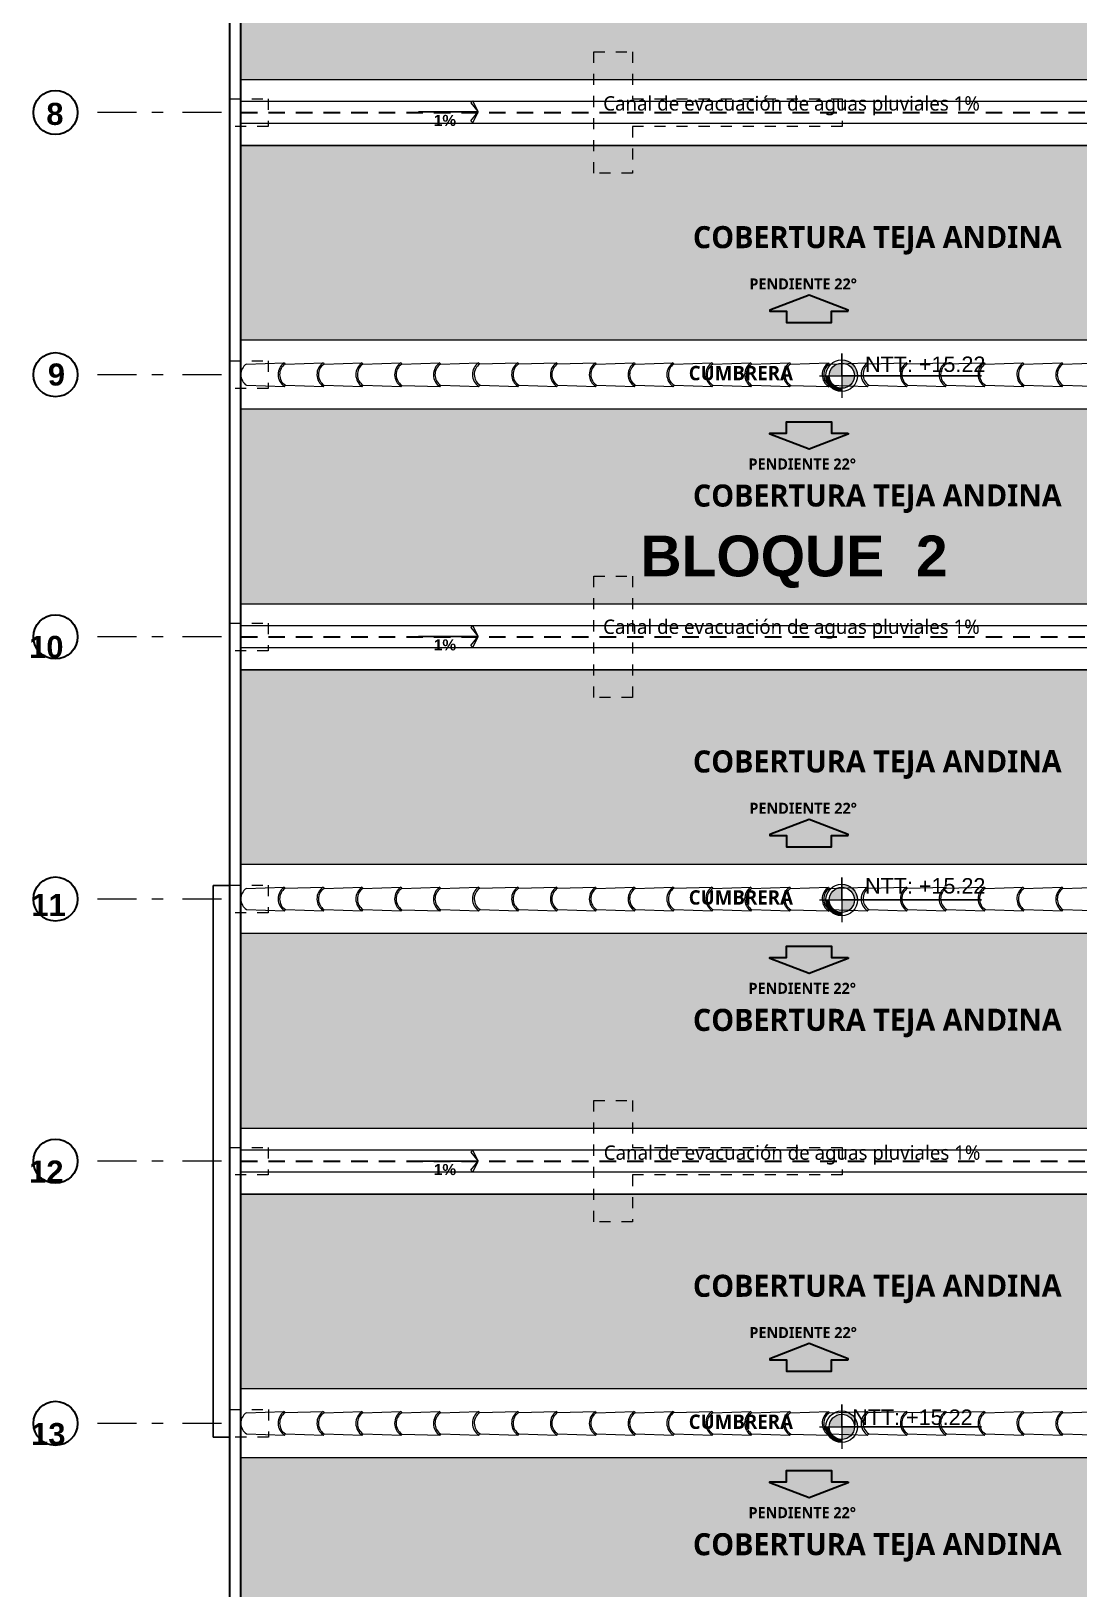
# Model space of a CAD drawing. Header units: metres. Extents: x 27 to 147, y -173 to 8.
# Drawn here: x 115.34 to 124.83, y -126.36 to -112.25 of the extents above; entities that cross this region are included whole.
import ezdxf
from ezdxf.enums import TextEntityAlignment as Align

# ---------------------------------------------------------------- set-up
doc = ezdxf.new("R2010")
doc.units = ezdxf.units.M
for name, pattern in [('DASHED2', [0.375, 0.25, -0.125]), ('Dot & Dashed', [0.670278, 0.352778, -0.176389, 0, -0.141111]), ('HIDDEN2', [0.1875, 0.125, -0.0625])]:
    doc.linetypes.add(name, pattern=pattern)
for name, color, linetype, lineweight in [('2D Drafting - General_Pen_No__46', 7, 'Continuous', 25), ('canal de evacuacion', 1, 'Continuous', 20), ('Cotas varias El', 253, 'Continuous', 13), ('Estructura CAJON', 7, 'Continuous', 25), ('grafo 2', 31, 'Continuous', 20), ('GRAFO 3', 22, 'Continuous', 30), ('GRAFO 4', 7, 'Continuous', 30), ('GRAFO01', 7, 'Continuous', 0), ('linea0016', 144, 'HIDDEN2', 9), ('Lineas Referencia', 73, 'Continuous', 13), ('teja andina', 252, 'Continuous', 0), ('TEJAS ANDINA', 253, 'Continuous', 0), ('TEXTO 100', 7, 'Continuous', 20), ('TEXTOS-SUBTITULO', 7, 'Continuous', 30)]:
    doc.layers.add(name, color=color, linetype=linetype, lineweight=lineweight)
doc.layers.add('Interior - Furniture _Pen_No__3', color=7, linetype='Continuous', lineweight=18, true_color=0xff6600)
doc.layers.add('Mobiliario', color=7, linetype='Continuous', lineweight=0, true_color=0x7f7f7f)
doc.styles.add('GENERATED_STYLE_1', font='arialbd.ttf')
doc.styles.add('GENERATED_STYLE_2', font='arial.ttf')
doc.styles.add('JOS', font='arial.ttf', dxfattribs={"height": 1})
doc.styles.add('TURBO_BASS', font='swisseb.ttf')

# ---------------------------------------------------------------- blocks, each defined once
blk = doc.blocks.new('A$C295C7585')
at = {"layer": 'Mobiliario', "lineweight": 15}
for p, q in [((1.375, 3.076), (1.514, 3.404)), ((1.514, 3.404), (1.528, 3.407)), ((1.556, 2.995), (1.716, 3.314)), ((1.716, 3.314), (1.709, 3.325)), ((1.222, 2.746), (1.361, 3.074)), ((1.361, 3.074), (1.375, 3.076)), ((1.404, 2.665), (1.564, 2.983)), ((1.564, 2.983), (1.556, 2.995)), ((1.07, 2.416), (1.209, 2.743)), ((1.209, 2.743), (1.222, 2.746)), ((1.251, 2.334), (1.411, 2.653)), ((1.411, 2.653), (1.404, 2.665)), ((0.917, 2.085), (1.056, 2.413)), ((1.056, 2.413), (1.07, 2.416)), ((1.258, 2.323), (1.251, 2.334)), ((1.098, 2.004), (1.258, 2.323)), ((0.765, 1.751), (0.903, 2.079)), ((0.903, 2.079), (0.917, 2.085)), ((0.946, 1.67), (1.105, 1.989)), ((1.105, 1.989), (1.098, 2.004)), ((0.751, 1.749), (0.765, 1.751)), ((0.612, 1.421), (0.751, 1.749)), ((0.794, 1.34), (0.954, 1.658)), ((0.954, 1.658), (0.946, 1.67)), ((0.46, 1.09), (0.599, 1.418)), ((0.599, 1.418), (0.612, 1.421)), ((0.641, 1.009), (0.801, 1.328)), ((0.801, 1.328), (0.794, 1.34)), ((0.307, 0.76), (0.446, 1.088)), ((0.446, 1.088), (0.46, 1.09)), ((0.488, 0.679), (0.649, 0.997)), ((0.649, 0.997), (0.641, 1.009)), ((0.154, 0.43), (0.293, 0.758)), ((0.293, 0.758), (0.307, 0.76)), ((0.336, 0.349), (0.496, 0.667)), ((0.496, 0.667), (0.488, 0.679)), ((0.002, 0.099), (0.141, 0.427)), ((0.141, 0.427), (0.154, 0.43)), ((0.183, 0.018), (0.343, 0.337)), ((0.343, 0.337), (0.336, 0.349))]:
    blk.add_line(p, q, dxfattribs=at)
for centre, radius, start, end in [((1.646, 3.427), 0.134, 189.8042, 301.9874), ((1.646, 3.427), 0.12, 189.8042, 301.9874), ((1.493, 3.097), 0.134, 189.8042, 301.9874), ((1.493, 3.097), 0.12, 189.8042, 301.9874), ((1.34, 2.766), 0.134, 189.8042, 301.9874), ((1.34, 2.766), 0.12, 189.8042, 301.9874), ((1.188, 2.436), 0.134, 189.8042, 301.9874), ((1.188, 2.436), 0.12, 189.8042, 301.9874), ((1.034, 2.102), 0.133, 189.664, 302.1276), ((1.035, 2.106), 0.12, 189.8042, 301.9874), ((0.883, 1.771), 0.12, 189.8042, 301.9874), ((0.883, 1.771), 0.134, 189.8042, 301.9874), ((0.73, 1.441), 0.134, 189.8042, 301.9874), ((0.73, 1.441), 0.12, 189.8042, 301.9874), ((0.578, 1.111), 0.134, 189.8042, 301.9874), ((0.578, 1.111), 0.12, 189.8042, 301.9874), ((0.425, 0.78), 0.134, 189.8042, 301.9874), ((0.425, 0.78), 0.12, 189.8042, 301.9874), ((0.272, 0.45), 0.134, 189.8042, 301.9874), ((0.272, 0.45), 0.12, 189.8042, 301.9874), ((0.12, 0.12), 0.12, 189.8042, 301.9874)]:
    blk.add_arc(centre, radius, start, end, dxfattribs=at)
blk = doc.blocks.new('FLECHA')
at = {"layer": 'grafo 2', "ltscale": 0.05}
for p, q in [((674350.407, 8489809.493, -2.952), (674350.357, 8489809.393, -2.952)), ((674350.426, 8489809.474, -2.952), (674350.357, 8489809.393, -2.952)), ((674350.407, 8489809.493, -2.952), (674350.426, 8489809.474, -2.952)), ((674350.426, 8489809.312, -2.952), (674350.357, 8489809.393, -2.952)), ((674350.407, 8489809.293, -2.952), (674350.426, 8489809.312, -2.952))]:
    blk.add_line(p, q, dxfattribs=at)
at = {"layer": 'grafo 2', "lineweight": 25}
blk.add_line((674350.899, 8489809.393, -2.952), (674350.357, 8489809.393, -2.952), dxfattribs=at)
at = {"layer": 'grafo 2'}
blk.add_line((674350.357, 8489809.393, -2.952), (674350.407, 8489809.293, -2.952), dxfattribs=at)

msp = doc.modelspace()

# ---------------------------------------------------------------- hatches: boundary and pattern name
at = {"layer": 'Interior - Furniture _Pen_No__3', "true_color": 0x939598}
h = msp.add_hatch(color=252, dxfattribs=at)
h.dxf.hatch_style = 1
h.paths.add_polyline_path([(122.594, -114.885), (122.594, -114.782), (122.745, -114.782), (122.745, -114.772), (122.389, -114.636), (122.033, -114.772), (122.033, -114.782), (122.184, -114.782), (122.184, -114.885)])
h = msp.add_hatch(color=252, dxfattribs=at)
h.dxf.hatch_style = 1
h.paths.add_polyline_path([(122.184, -115.785), (122.184, -115.887), (122.033, -115.887), (122.033, -115.897), (122.389, -116.033), (122.745, -115.897), (122.745, -115.887), (122.594, -115.887), (122.594, -115.785)])
h = msp.add_hatch(color=252, dxfattribs=at)
h.dxf.hatch_style = 1
h.paths.add_polyline_path([(122.594, -119.635), (122.594, -119.532), (122.745, -119.532), (122.745, -119.522), (122.389, -119.386), (122.033, -119.522), (122.033, -119.532), (122.184, -119.532), (122.184, -119.635)])
h = msp.add_hatch(color=252, dxfattribs=at)
h.dxf.hatch_style = 1
h.paths.add_polyline_path([(122.184, -120.535), (122.184, -120.637), (122.033, -120.637), (122.033, -120.647), (122.389, -120.783), (122.745, -120.647), (122.745, -120.637), (122.594, -120.637), (122.594, -120.535)])
h = msp.add_hatch(color=252, dxfattribs=at)
h.dxf.hatch_style = 1
h.paths.add_polyline_path([(122.594, -124.385), (122.594, -124.282), (122.745, -124.282), (122.745, -124.272), (122.389, -124.136), (122.033, -124.272), (122.033, -124.282), (122.184, -124.282), (122.184, -124.385)])
h = msp.add_hatch(color=252, dxfattribs=at)
h.dxf.hatch_style = 1
h.paths.add_polyline_path([(122.184, -125.285), (122.184, -125.387), (122.033, -125.387), (122.033, -125.397), (122.389, -125.533), (122.745, -125.397), (122.745, -125.387), (122.594, -125.387), (122.594, -125.285)])
at = {"layer": 'TEJAS ANDINA'}
h = msp.add_hatch(dxfattribs=at)
h.set_pattern_fill('SPANTIL1', color=256, scale=0.2, style=2, pattern_type=2)
h.set_pattern_definition([(274.9697, (232.747371, -46.4011024), (-0.1999982614, 2.4000002103), [0.1846944, -4.4326642]), (180, (232.76337, -46.5851), (-0.2, -0.2), [0.016, -0.184]), (360, (232.56337, -46.6011), (0.2, 0.2), [0.056, -0.144]), (90, (232.61937, -46.6011), (-0.2, 0.2), [0.02, -0.18]), (270, (232.74737, -46.5811), (0.2, -0.2), [0.02, -0.18]), (360, (232.74737, -46.6011), (0.2, 0.2), [0.016, -0.184]), (360, (232.56337, -46.5851), (0.2, 0.2), [0.04, -0.16]), (85.0303, (232.603371, -46.5851024), (0.1999982614, 2.4000002103), [0.1846944, -4.4326642]), (52.6961, (232.603371, -46.5751024), (-2.59999717798, -3.40000214834), [0.0528016, -5.22735]), (18.4349, (232.63537, -46.5331), (0.400000087, 0.19999968), [0.0505964, -0.581859]), (341.5651, (232.68337, -46.5171), (-0.400000087, 0.19999968), [0.0505964, -0.581859]), (307.3039, (232.731371, -46.5331024), (2.59999717798, -3.40000214834), [0.0528016, -5.22735]), (20.2249, (232.645371, -46.547102), (-2.1999994529, -0.8000016671), [0.040497, -4.0091944]), (339.7751, (232.683371, -46.533102), (2.1999994529, -0.8000016671), [0.040497, -4.0091944]), (307.4054, (232.721371, -46.547102), (2.0000019905, -2.599998493), [0.0428018, -4.237385]), (52.5946, (232.619371, -46.581102), (-2.0000019905, -2.599998493), [0.0428018, -4.237385])])
h.paths.add_polyline_path([(127.54, -112.683), (127.54, -110.919), (117.24, -110.919), (117.24, -112.683)])
h = msp.add_hatch(dxfattribs=at)
h.set_pattern_fill('SPANTIL1', color=256, scale=0.2, angle=180, style=2, pattern_type=2)
h.set_pattern_definition([(94.9697, (232.3793845, -51.551104), (0.1999982614, -2.4000002103), [0.1846944, -4.4326642]), (360, (232.36338, -51.3671), (0.2, 0.2), [0.016, -0.184]), (180, (232.56338, -51.3511), (-0.2, -0.2), [0.056, -0.144]), (270, (232.50738, -51.3511), (0.2, -0.2), [0.02, -0.18]), (90, (232.37938, -51.3711), (-0.2, 0.2), [0.02, -0.18]), (180, (232.37938, -51.3511), (-0.2, -0.2), [0.016, -0.184]), (180, (232.56338, -51.3671), (-0.2, -0.2), [0.04, -0.16]), (265.0303, (232.5233845, -51.367104), (-0.1999982614, -2.4000002103), [0.1846944, -4.4326642]), (232.6961, (232.5233845, -51.377104), (2.59999717798, 3.40000214834), [0.0528016, -5.22735]), (198.4349, (232.491385, -51.419104), (-0.400000087, -0.19999968), [0.0505964, -0.581859]), (161.5651, (232.443385, -51.435104), (0.400000087, -0.19999968), [0.0505964, -0.581859]), (127.3039, (232.3953845, -51.419104), (-2.59999717798, 3.40000214834), [0.0528016, -5.22735]), (200.2249, (232.481385, -51.405104), (2.1999994529, 0.8000016671), [0.040497, -4.0091944]), (159.7751, (232.443385, -51.419104), (-2.1999994529, 0.8000016671), [0.040497, -4.0091944]), (127.4054, (232.405385, -51.405104), (-2.0000019905, 2.599998493), [0.0428018, -4.237385]), (232.5946, (232.507385, -51.371104), (2.0000019905, 2.599998493), [0.0428018, -4.237385])])
h.paths.add_polyline_path([(127.54, -115.046), (127.54, -113.283), (117.24, -113.283), (117.24, -115.046)])
h = msp.add_hatch(dxfattribs=at)
h.set_pattern_fill('SPANTIL1', color=256, scale=0.2, style=2, pattern_type=2)
h.set_pattern_definition([(274.9697, (232.7473845, -51.151104), (-0.1999982614, 2.4000002103), [0.1846944, -4.4326642]), (180, (232.76338, -51.3351), (-0.2, -0.2), [0.016, -0.184]), (360, (232.56338, -51.3511), (0.2, 0.2), [0.056, -0.144]), (90, (232.61938, -51.3511), (-0.2, 0.2), [0.02, -0.18]), (270, (232.74738, -51.3311), (0.2, -0.2), [0.02, -0.18]), (360, (232.74738, -51.3511), (0.2, 0.2), [0.016, -0.184]), (360, (232.56338, -51.3351), (0.2, 0.2), [0.04, -0.16]), (85.0303, (232.6033845, -51.335104), (0.1999982614, 2.4000002103), [0.1846944, -4.4326642]), (52.6961, (232.6033845, -51.325104), (-2.59999717798, -3.40000214834), [0.0528016, -5.22735]), (18.4349, (232.635385, -51.283104), (0.400000087, 0.19999968), [0.0505964, -0.581859]), (341.5651, (232.683385, -51.267104), (-0.400000087, 0.19999968), [0.0505964, -0.581859]), (307.3039, (232.7313845, -51.283104), (2.59999717798, -3.40000214834), [0.0528016, -5.22735]), (20.2249, (232.645385, -51.297104), (-2.1999994529, -0.8000016671), [0.040497, -4.0091944]), (339.7751, (232.683385, -51.283104), (2.1999994529, -0.8000016671), [0.040497, -4.0091944]), (307.4054, (232.721385, -51.297104), (2.0000019905, -2.599998493), [0.0428018, -4.237385]), (52.5946, (232.619385, -51.331104), (-2.0000019905, -2.599998493), [0.0428018, -4.237385])])
h.paths.add_polyline_path([(117.24, -115.669), (117.24, -117.433), (127.54, -117.433), (127.54, -115.669)])
h = msp.add_hatch(dxfattribs=at)
h.set_pattern_fill('SPANTIL1', color=256, scale=0.2, angle=180, style=2, pattern_type=2)
h.set_pattern_definition([(94.9697, (232.37937, -56.301104), (0.1999982614, -2.4000002103), [0.1846944, -4.4326642]), (360, (232.36337, -56.1171), (0.2, 0.2), [0.016, -0.184]), (180, (232.56337, -56.1011), (-0.2, -0.2), [0.056, -0.144]), (270, (232.50737, -56.1011), (0.2, -0.2), [0.02, -0.18]), (90, (232.37937, -56.1211), (-0.2, 0.2), [0.02, -0.18]), (180, (232.37937, -56.1011), (-0.2, -0.2), [0.016, -0.184]), (180, (232.56337, -56.1171), (-0.2, -0.2), [0.04, -0.16]), (265.0303, (232.52337, -56.117104), (-0.1999982614, -2.4000002103), [0.1846944, -4.4326642]), (232.6961, (232.52337, -56.127104), (2.59999717798, 3.40000214834), [0.0528016, -5.22735]), (198.4349, (232.49137, -56.169104), (-0.400000087, -0.19999968), [0.0505964, -0.581859]), (161.5651, (232.44337, -56.185104), (0.400000087, -0.19999968), [0.0505964, -0.581859]), (127.3039, (232.39537, -56.169104), (-2.59999717798, 3.40000214834), [0.0528016, -5.22735]), (200.2249, (232.48137, -56.155104), (2.1999994529, 0.8000016671), [0.040497, -4.0091944]), (159.7751, (232.44337, -56.169104), (-2.1999994529, 0.8000016671), [0.040497, -4.0091944]), (127.4054, (232.40537, -56.155104), (-2.0000019905, 2.599998493), [0.0428018, -4.237385]), (232.5946, (232.50737, -56.121104), (2.0000019905, 2.599998493), [0.0428018, -4.237385])])
h.paths.add_polyline_path([(127.54, -119.796), (127.54, -118.033), (117.24, -118.033), (117.24, -119.796)])
h = msp.add_hatch(dxfattribs=at)
h.set_pattern_fill('SPANTIL1', color=256, scale=0.2, style=2, pattern_type=2)
h.set_pattern_definition([(274.9697, (232.74737, -55.901104), (-0.1999982614, 2.4000002103), [0.1846944, -4.4326642]), (180, (232.76337, -56.0851), (-0.2, -0.2), [0.016, -0.184]), (360, (232.56337, -56.1011), (0.2, 0.2), [0.056, -0.144]), (90, (232.61937, -56.1011), (-0.2, 0.2), [0.02, -0.18]), (270, (232.74737, -56.0811), (0.2, -0.2), [0.02, -0.18]), (360, (232.74737, -56.1011), (0.2, 0.2), [0.016, -0.184]), (360, (232.56337, -56.0851), (0.2, 0.2), [0.04, -0.16]), (85.0303, (232.60337, -56.085104), (0.1999982614, 2.4000002103), [0.1846944, -4.4326642]), (52.6961, (232.60337, -56.075104), (-2.59999717798, -3.40000214834), [0.0528016, -5.22735]), (18.4349, (232.63537, -56.033104), (0.400000087, 0.19999968), [0.0505964, -0.581859]), (341.5651, (232.68337, -56.017104), (-0.400000087, 0.19999968), [0.0505964, -0.581859]), (307.3039, (232.73137, -56.033104), (2.59999717798, -3.40000214834), [0.0528016, -5.22735]), (20.2249, (232.64537, -56.047104), (-2.1999994529, -0.8000016671), [0.040497, -4.0091944]), (339.7751, (232.68337, -56.033104), (2.1999994529, -0.8000016671), [0.040497, -4.0091944]), (307.4054, (232.72137, -56.047104), (2.0000019905, -2.599998493), [0.0428018, -4.237385]), (52.5946, (232.61937, -56.081104), (-2.0000019905, -2.599998493), [0.0428018, -4.237385])])
h.paths.add_polyline_path([(117.24, -120.419), (117.24, -122.183), (127.54, -122.183), (127.54, -120.419)])
h = msp.add_hatch(dxfattribs=at)
h.set_pattern_fill('SPANTIL1', color=256, scale=0.2, angle=180, style=2, pattern_type=2)
h.set_pattern_definition([(94.9697, (232.3793845, -61.051105), (0.1999982614, -2.4000002103), [0.1846944, -4.4326642]), (360, (232.36338, -60.8671), (0.2, 0.2), [0.016, -0.184]), (180, (232.56338, -60.8511), (-0.2, -0.2), [0.056, -0.144]), (270, (232.50738, -60.8511), (0.2, -0.2), [0.02, -0.18]), (90, (232.37938, -60.8711), (-0.2, 0.2), [0.02, -0.18]), (180, (232.37938, -60.8511), (-0.2, -0.2), [0.016, -0.184]), (180, (232.56338, -60.8671), (-0.2, -0.2), [0.04, -0.16]), (265.0303, (232.5233845, -60.867105), (-0.1999982614, -2.4000002103), [0.1846944, -4.4326642]), (232.6961, (232.5233845, -60.8771054), (2.59999717798, 3.40000214834), [0.0528016, -5.22735]), (198.4349, (232.491385, -60.919105), (-0.400000087, -0.19999968), [0.0505964, -0.581859]), (161.5651, (232.443385, -60.935105), (0.400000087, -0.19999968), [0.0505964, -0.581859]), (127.3039, (232.3953845, -60.9191054), (-2.59999717798, 3.40000214834), [0.0528016, -5.22735]), (200.2249, (232.481385, -60.905105), (2.1999994529, 0.8000016671), [0.040497, -4.0091944]), (159.7751, (232.443385, -60.919105), (-2.1999994529, 0.8000016671), [0.040497, -4.0091944]), (127.4054, (232.405385, -60.905105), (-2.0000019905, 2.599998493), [0.0428018, -4.237385]), (232.5946, (232.507385, -60.871105), (2.0000019905, 2.599998493), [0.0428018, -4.237385])])
h.paths.add_polyline_path([(127.54, -124.546), (127.54, -122.783), (117.24, -122.783), (117.24, -124.546)])
h = msp.add_hatch(dxfattribs=at)
h.set_pattern_fill('SPANTIL1', color=256, scale=0.2, style=2, pattern_type=2)
h.set_pattern_definition([(274.9697, (232.7473845, -60.651105), (-0.1999982614, 2.4000002103), [0.1846944, -4.4326642]), (180, (232.76338, -60.8351), (-0.2, -0.2), [0.016, -0.184]), (360, (232.56338, -60.8511), (0.2, 0.2), [0.056, -0.144]), (90, (232.61938, -60.8511), (-0.2, 0.2), [0.02, -0.18]), (270, (232.74738, -60.8311), (0.2, -0.2), [0.02, -0.18]), (360, (232.74738, -60.8511), (0.2, 0.2), [0.016, -0.184]), (360, (232.56338, -60.8351), (0.2, 0.2), [0.04, -0.16]), (85.0303, (232.6033845, -60.835105), (0.1999982614, 2.4000002103), [0.1846944, -4.4326642]), (52.6961, (232.6033845, -60.8251054), (-2.59999717798, -3.40000214834), [0.0528016, -5.22735]), (18.4349, (232.635385, -60.783105), (0.400000087, 0.19999968), [0.0505964, -0.581859]), (341.5651, (232.683385, -60.767105), (-0.400000087, 0.19999968), [0.0505964, -0.581859]), (307.3039, (232.7313845, -60.7831054), (2.59999717798, -3.40000214834), [0.0528016, -5.22735]), (20.2249, (232.645385, -60.797105), (-2.1999994529, -0.8000016671), [0.040497, -4.0091944]), (339.7751, (232.683385, -60.783105), (2.1999994529, -0.8000016671), [0.040497, -4.0091944]), (307.4054, (232.721385, -60.797105), (2.0000019905, -2.599998493), [0.0428018, -4.237385]), (52.5946, (232.619385, -60.831105), (-2.0000019905, -2.599998493), [0.0428018, -4.237385])])
h.paths.add_polyline_path([(117.24, -125.169), (117.24, -126.933), (127.54, -126.933), (127.54, -125.169)])
at = {"layer": 'TEXTO 100', "ltscale": 1.3}
h = msp.add_hatch(color=256, dxfattribs=at)
edge = h.paths.add_edge_path()
edge.add_line((122.8, -115.367), (122.686, -115.367))
edge.add_line((122.686, -115.367), (122.686, -115.481))
edge.add_arc((122.686, -115.367), 0.114, 270, 360)
edge = h.paths.add_edge_path()
edge.add_arc((122.686, -115.367), 0.114, 90, 180)
edge.add_line((122.572, -115.367), (122.686, -115.367))
edge.add_line((122.686, -115.367), (122.686, -115.253))
edge = h.paths.add_edge_path()
edge.add_line((122.686, -115.224), (122.686, -115.253))
edge.add_arc((122.686, -115.367), 0.114, 0, 90, ccw=False)
edge.add_line((122.8, -115.367), (122.829, -115.367))
edge.add_arc((122.686, -115.367), 0.143, 0, 90)
for points in [[(122.572, -115.367), (122.543, -115.367, 0.416353), (122.687, -115.51), (122.687, -115.481, -0.416899)], [(122.572, -120.116), (122.543, -120.116, 0.416353), (122.687, -120.259), (122.687, -120.23, -0.416899)], [(122.572, -124.889), (122.543, -124.889, 0.416353), (122.687, -125.031), (122.687, -125.002, -0.416899)]]:
    msp.add_hatch(color=256, dxfattribs=at).paths.add_polyline_path(points)
h = msp.add_hatch(color=256, dxfattribs=at)
edge = h.paths.add_edge_path()
edge.add_line((122.8, -120.116), (122.686, -120.116))
edge.add_line((122.686, -120.116), (122.686, -120.23))
edge.add_arc((122.686, -120.116), 0.114, 270, 360)
edge = h.paths.add_edge_path()
edge.add_arc((122.686, -120.116), 0.114, 90, 180)
edge.add_line((122.572, -120.116), (122.686, -120.116))
edge.add_line((122.686, -120.116), (122.686, -120.002))
edge = h.paths.add_edge_path()
edge.add_line((122.686, -119.973), (122.686, -120.002))
edge.add_arc((122.686, -120.116), 0.114, 0, 90, ccw=False)
edge.add_line((122.8, -120.116), (122.829, -120.116))
edge.add_arc((122.686, -120.116), 0.143, 0, 90)
h = msp.add_hatch(color=256, dxfattribs=at)
edge = h.paths.add_edge_path()
edge.add_line((122.8, -124.889), (122.686, -124.889))
edge.add_line((122.686, -124.889), (122.686, -125.002))
edge.add_arc((122.686, -124.889), 0.114, 270, 360)
edge = h.paths.add_edge_path()
edge.add_arc((122.686, -124.889), 0.114, 90, 180)
edge.add_line((122.572, -124.889), (122.686, -124.889))
edge.add_line((122.686, -124.889), (122.686, -124.775))
edge = h.paths.add_edge_path()
edge.add_line((122.686, -124.746), (122.686, -124.775))
edge.add_arc((122.686, -124.889), 0.114, 0, 90, ccw=False)
edge.add_line((122.8, -124.889), (122.829, -124.889))
edge.add_arc((122.686, -124.889), 0.143, 0, 90)

# ---------------------------------------------------------------- linework, layer by layer
at = {"layer": 'canal de evacuacion'}
for p, q in [((127.769, -112.883), (117.239, -112.883)), ((127.769, -113.083), (117.239, -113.083)), ((127.769, -117.633), (117.239, -117.633)), ((127.769, -117.833), (117.239, -117.833)), ((127.769, -122.383), (117.239, -122.383)), ((127.769, -122.583), (117.239, -122.583))]:
    msp.add_line(p, q, dxfattribs=at)
at = {"layer": 'Cotas varias El'}
for p, q in [((117.24, -112.683), (127.54, -112.683)), ((117.24, -113.283), (127.54, -113.283)), ((127.54, -115.046), (117.24, -115.046)), ((127.54, -115.669), (117.24, -115.669)), ((117.24, -117.433), (127.54, -117.433)), ((117.24, -118.033), (127.54, -118.033)), ((127.54, -119.796), (117.24, -119.796)), ((127.54, -120.419), (117.24, -120.419)), ((117.24, -122.183), (127.54, -122.183)), ((117.24, -122.783), (127.54, -122.783)), ((127.54, -124.546), (117.24, -124.546)), ((127.54, -125.169), (117.24, -125.169))]:
    msp.add_line(p, q, dxfattribs=at)
at = {"layer": 'Cotas varias El', "linetype": 'Dot & Dashed'}
for p, q in [((117.064, -112.983), (115.76, -112.983)), ((117.064, -115.358), (115.76, -115.358)), ((117.064, -117.733), (115.76, -117.733)), ((117.064, -120.108), (115.76, -120.108)), ((117.064, -122.483), (115.76, -122.483)), ((117.064, -124.858), (115.76, -124.858))]:
    msp.add_line(p, q, dxfattribs=at)
at = {"layer": 'Cotas varias El'}
msp.add_lwpolyline([(117.24, -118.033), (117.24, -122.183), (127.54, -122.183), (127.54, -118.033)], close=True, dxfattribs=at)
at = {"layer": 'Estructura CAJON'}
msp.add_lwpolyline([(116.99, -119.984), (116.99, -124.983), (117.139, -124.983), (117.139, -119.984)], close=True, dxfattribs=at)
at = {"layer": 'GRAFO 3', "linetype": 'Continuous'}
for centre in [(115.56, -112.983), (115.56, -115.358), (115.56, -117.733), (115.56, -120.108), (115.56, -122.483), (115.56, -124.858)]:
    msp.add_circle(centre, 0.2, dxfattribs=at)
at = {"layer": 'GRAFO 4', "linetype": 'Continuous'}
for points in [[(128.74, -103.333), (128.74, -132.133), (117.14, -132.133), (117.14, -103.333)], [(128.64, -103.433), (128.64, -132.033), (117.24, -132.033), (117.24, -103.433)]]:
    msp.add_lwpolyline(points, close=True, dxfattribs=at)
at = {"layer": 'GRAFO 4', "linetype": 'Continuous', "flags": 128}
for points in [[(122.745, -114.782), (122.745, -114.772), (122.389, -114.636), (122.033, -114.772), (122.033, -114.782), (122.184, -114.782), (122.184, -114.885), (122.594, -114.885), (122.594, -114.782)], [(122.745, -115.887), (122.745, -115.897), (122.389, -116.033), (122.033, -115.897), (122.033, -115.887), (122.184, -115.887), (122.184, -115.785), (122.594, -115.785), (122.594, -115.887)], [(122.745, -119.532), (122.745, -119.522), (122.389, -119.386), (122.033, -119.522), (122.033, -119.532), (122.184, -119.532), (122.184, -119.635), (122.594, -119.635), (122.594, -119.532)], [(122.745, -120.637), (122.745, -120.647), (122.389, -120.783), (122.033, -120.647), (122.033, -120.637), (122.184, -120.637), (122.184, -120.535), (122.594, -120.535), (122.594, -120.637)], [(122.745, -124.282), (122.745, -124.272), (122.389, -124.136), (122.033, -124.272), (122.033, -124.282), (122.184, -124.282), (122.184, -124.385), (122.594, -124.385), (122.594, -124.282)], [(122.745, -125.387), (122.745, -125.397), (122.389, -125.533), (122.033, -125.397), (122.033, -125.387), (122.184, -125.387), (122.184, -125.285), (122.594, -125.285), (122.594, -125.387)]]:
    msp.add_lwpolyline(points, close=True, dxfattribs=at)
at = {"layer": 'GRAFO01', "color": 251, "linetype": 'DASHED2', "lineweight": 9, "ltscale": 0.2}
for p, q in [((120.789, -112.433), (120.79, -112.858)), ((120.789, -113.108), (120.789, -113.533)), ((120.789, -121.933), (120.79, -122.358)), ((120.789, -122.608), (120.789, -123.033))]:
    msp.add_line(p, q, dxfattribs=at)
for points in [[(122.689, -113.108), (120.789, -113.108), (120.789, -113.533), (120.439, -113.533), (120.439, -112.433), (120.789, -112.433), (120.789, -112.858), (122.689, -112.858)], [(117.139, -113.108), (117.139, -112.858), (117.489, -112.858), (117.489, -113.108)], [(117.139, -115.483), (117.139, -115.233), (117.489, -115.233), (117.489, -115.483)], [(120.439, -118.283), (120.439, -117.183), (120.789, -117.183), (120.789, -118.283)], [(117.139, -117.858), (117.139, -117.608), (117.489, -117.608), (117.489, -117.858)], [(117.139, -120.233), (117.139, -119.983), (117.489, -119.983), (117.489, -120.233)], [(122.689, -122.608), (120.789, -122.608), (120.789, -123.033), (120.439, -123.033), (120.439, -121.933), (120.789, -121.933), (120.789, -122.358), (122.689, -122.358)], [(117.139, -122.608), (117.139, -122.358), (117.489, -122.358), (117.489, -122.608)], [(117.14, -124.983), (117.14, -124.733), (117.49, -124.733), (117.49, -124.983)]]:
    msp.add_lwpolyline(points, close=True, dxfattribs=at)
at = {"layer": 'linea0016', "linetype": 'HIDDEN2', "lineweight": 30, "ltscale": 1.2}
for p, q in [((117.24, -112.983), (127.54, -112.983)), ((117.24, -117.733), (127.54, -117.733)), ((117.24, -122.483), (127.798, -122.483))]:
    msp.add_line(p, q, dxfattribs=at)
at = {"layer": 'teja andina', "lineweight": 15}
for p, q in [((124.337, -115.262), (124.681, -115.251)), ((124.681, -115.251), (124.689, -115.262)), ((124.689, -115.262), (125.033, -115.251)), ((124.339, -115.454), (124.684, -115.466)), ((124.684, -115.466), (124.691, -115.454)), ((124.691, -115.454), (125.036, -115.466)), ((124.337, -120.012), (124.681, -120.001)), ((124.681, -120.001), (124.689, -120.012)), ((124.689, -120.012), (125.033, -120.001)), ((124.339, -120.204), (124.684, -120.216)), ((124.684, -120.216), (124.691, -120.204)), ((124.691, -120.204), (125.036, -120.216)), ((124.337, -124.762), (124.681, -124.751)), ((124.681, -124.751), (124.689, -124.762)), ((124.689, -124.762), (125.033, -124.751)), ((124.339, -124.954), (124.684, -124.966)), ((124.684, -124.966), (124.691, -124.954)), ((124.691, -124.954), (125.036, -124.966))]:
    msp.add_line(p, q, dxfattribs=at)
for centre, radius in [((124.403, -115.357), 0.116), ((124.755, -115.358), 0.129), ((124.755, -115.358), 0.116), ((124.403, -120.107), 0.116), ((124.755, -120.108), 0.129), ((124.755, -120.108), 0.116), ((124.403, -124.857), 0.116), ((124.755, -124.858), 0.129), ((124.755, -124.858), 0.116)]:
    msp.add_arc(centre, radius, 124.5682, 236.7514, dxfattribs=at)
at = {"layer": 'TEJAS ANDINA'}
for points in [[(117.24, -108.533), (117.24, -112.683), (127.54, -112.683), (127.54, -108.533)], [(117.24, -113.283), (117.24, -117.433), (127.54, -117.433), (127.54, -113.283)], [(117.24, -122.783), (117.24, -126.933), (127.54, -126.933), (127.54, -122.783)]]:
    msp.add_lwpolyline(points, close=True, dxfattribs=at)
at = {"layer": 'TEXTO 100', "ltscale": 1.3}
for points in [[(122.485, -115.367), (123.953, -115.367), (122.687, -115.367), (122.687, -115.165), (122.687, -115.569)], [(122.485, -120.116), (123.953, -120.116), (122.687, -120.116), (122.687, -119.914), (122.687, -120.318)], [(122.485, -124.889), (123.953, -124.889), (122.687, -124.889), (122.687, -124.687), (122.687, -125.09)]]:
    msp.add_lwpolyline(points, dxfattribs=at)
for centre, radius in [((122.686, -115.367), 0.143), ((122.686, -115.367), 0.114), ((122.686, -120.116), 0.143), ((122.686, -120.116), 0.114), ((122.686, -124.889), 0.143), ((122.686, -124.889), 0.114)]:
    msp.add_circle(centre, radius, dxfattribs=at)

# ---------------------------------------------------------------- block references
at = {"layer": 'Lineas Referencia', "rotation": 180}
for p in [(674469.749, 8489696.416, 2.952), (674469.749, 8489691.664, 2.952), (674469.749, 8489686.911, 2.952)]:
    msp.add_blockref('FLECHA', p, dxfattribs=at)
at = {"layer": 'TEJAS ANDINA', "xscale": 0.9674350222721193, "yscale": 0.9674350222721193, "zscale": 0.9674350222721193, "rotation": 294.7640139528098}
for p in [(117.202, -115.3), (120.725, -115.3), (117.202, -120.05), (120.725, -120.05), (117.202, -124.8), (120.725, -124.8)]:
    msp.add_blockref('A$C295C7585', p, dxfattribs=at)

# ---------------------------------------------------------------- texts
at = {"char_height": 0.2, "attachment_point": 9, "rotation": 0, "style": 'GENERATED_STYLE_1'}
for s, insert in [('8', (115.633, -113.098)), ('9', (115.647, -115.459)), ('10', (115.633, -117.927)), ('11', (115.653, -120.261)), ('12', (115.633, -122.677)), ('13', (115.651, -125.058))]:
    msp.add_mtext(s, dxfattribs=dict(at, insert=insert))
at = {"layer": '2D Drafting - General_Pen_No__46', "attachment_point": 7, "style": 'GENERATED_STYLE_2'}
for s, insert, char_height in [('{\\fTrebuchet MS|b0|i0|c0|p34;Canal de evacuación de aguas pluviales 1%}', (120.524, -113.009), 0.13), ('{\\fSansSerif|b1|i0|c2|p2; 1%}', (118.95, -113.105), 0.1), ('\\A1;{\\fTrebuchet MS|b1|i0|c0|p34;PENDIENTE 22°}', (121.849, -114.586), 0.1), ('\\A1;{\\fTrebuchet MS|b1|i0|c0|p34;CUMBRERA}', (121.299, -115.41), 0.13), ('\\A1;{\\fTrebuchet MS|b1|i0|c0|p34;PENDIENTE 22°}', (121.841, -116.217), 0.1), ('{\\fTrebuchet MS|b0|i0|c0|p34;Canal de evacuación de aguas pluviales 1%}', (120.523, -117.75), 0.13), ('{\\fSansSerif|b1|i0|c2|p2; 1%}', (118.95, -117.857), 0.1), ('\\A1;{\\fTrebuchet MS|b1|i0|c0|p34;PENDIENTE 22°}', (121.849, -119.336), 0.1), ('\\A1;{\\fTrebuchet MS|b1|i0|c0|p34;CUMBRERA}', (121.299, -120.16), 0.13), ('\\A1;{\\fTrebuchet MS|b1|i0|c0|p34;PENDIENTE 22°}', (121.841, -120.967), 0.1), ('{\\fTrebuchet MS|b0|i0|c0|p34;Canal de evacuación de aguas pluviales 1%}', (120.529, -122.514), 0.13), ('{\\fSansSerif|b1|i0|c2|p2; 1%}', (118.95, -122.61), 0.1), ('\\A1;{\\fTrebuchet MS|b1|i0|c0|p34;PENDIENTE 22°}', (121.849, -124.086), 0.1), ('\\A1;{\\fTrebuchet MS|b1|i0|c0|p34;CUMBRERA}', (121.299, -124.91), 0.13), ('\\A1;{\\fTrebuchet MS|b1|i0|c0|p34;PENDIENTE 22°}', (121.841, -125.717), 0.1)]:
    msp.add_mtext(s, dxfattribs=dict(at, insert=insert, char_height=char_height))
at = {"layer": 'GRAFO01', "style": 'JOS'}
for p in [(122.897, -115.333), (122.897, -120.058), (122.781, -124.872)]:
    msp.add_text('NTT: +15.22', height=0.13974, rotation=0, dxfattribs=at).set_placement(p)
at = {"layer": 'TEXTOS-SUBTITULO', "style": 'TURBO_BASS'}
msp.add_text('BLOQUE  2', height=0.3697, dxfattribs=at).set_placement((122.253, -117.185), align=Align.CENTER)
at = {"layer": 'TEXTOS-SUBTITULO', "char_height": 0.2, "attachment_point": 1, "rotation": 0.0329, "style": 'TURBO_BASS'}
for insert in [(121.337, -114.012), (121.337, -116.353), (121.337, -118.762), (121.337, -121.103), (121.337, -123.512), (121.337, -125.853)]:
    msp.add_mtext('{\\fTrebuchet MS|b1|i0|c0|p34;COBERTURA TEJA ANDINA}', dxfattribs=dict(at, insert=insert))

doc.saveas('drawing.dxf')
